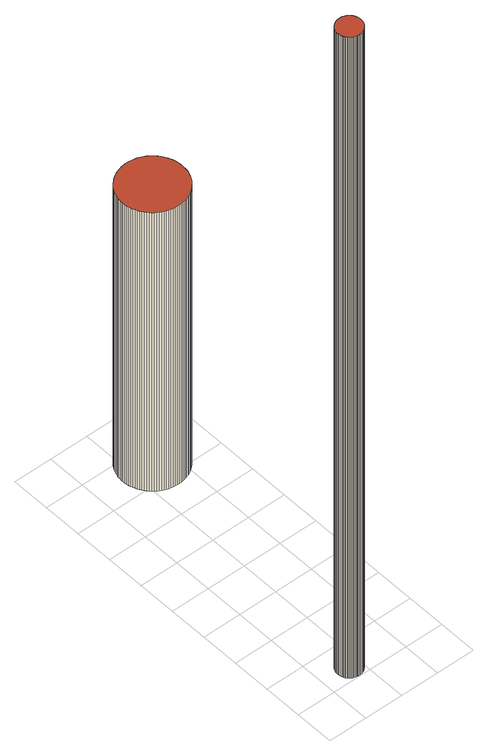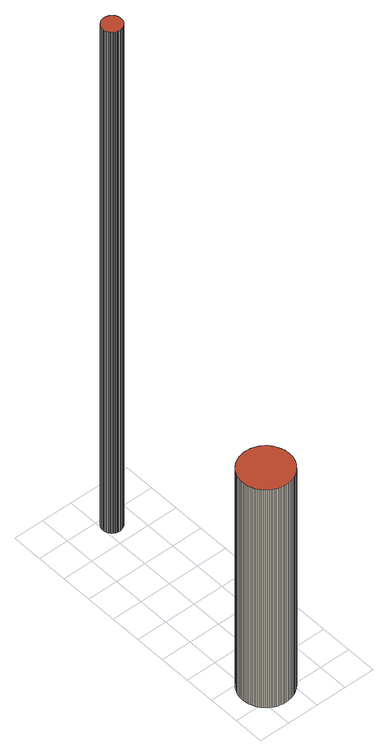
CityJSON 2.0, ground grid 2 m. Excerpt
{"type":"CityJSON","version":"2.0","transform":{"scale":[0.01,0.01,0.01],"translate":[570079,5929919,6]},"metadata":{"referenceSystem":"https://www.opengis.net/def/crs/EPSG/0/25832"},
"CityObjects":{
"building1":{"type":"Building","attributes":{"Grundfläche 2D":"1.283976","Grundhöhe NN":"6.383"},"geometry":[{"type":"Solid","lod":"3","boundaries":[[[[0,1,2,3,4,5,6,7,8,9,10,11,12,13,14,15,16,17,18,19,20,21,22,23,24,25,26,27,28,29,30,31,32,33,34,35,36,37,38,39,40,41,42,43,44,45,46,47,48,49,50,51,52,53,54,55,56,57,58,59,60,61,62,63,64,65,66,67,68,69,70,71,72,73,74,75,76,77,78,79,80,81,82,83,84,85,86,87,88,89,90,91,92,93,94,95,96,97,98,99]],[[100,101,3,2]],[[101,102,4,3]],[[102,103,5,4]],[[103,104,6,5]],[[104,105,7,6]],[[105,106,8,7]],[[106,107,9,8]],[[107,108,10,9]],[[109,100,2,1]],[[110,111,99,98]],[[111,112,0,99]],[[112,109,1,0]],[[108,113,11,10]],[[113,114,12,11]],[[114,115,13,12]],[[115,116,14,13]],[[116,117,15,14]],[[117,118,119,17,16,15]],[[119,120,18,17]],[[120,121,19,18]],[[121,122,20,19]],[[122,123,21,20]],[[123,124,22,21]],[[124,125,23,22]],[[125,126,24,23]],[[126,127,25,24]],[[127,128,26,25]],[[128,129,27,26]],[[129,130,28,27]],[[130,131,29,28]],[[131,132,30,29]],[[132,133,31,30]],[[133,134,32,31]],[[134,135,33,32]],[[135,136,34,33]],[[136,137,35,34]],[[137,138,36,35]],[[138,139,37,36]],[[139,140,38,37]],[[140,141,39,38]],[[141,142,40,39]],[[142,143,41,40]],[[143,144,42,41]],[[144,145,43,42]],[[145,146,44,43]],[[146,147,45,44]],[[147,148,46,45]],[[148,149,47,46]],[[149,150,48,47]],[[150,151,49,48]],[[151,152,50,49]],[[152,153,51,50]],[[153,154,52,51]],[[154,155,53,52]],[[155,156,54,53]],[[156,157,55,54]],[[157,158,56,55]],[[158,159,57,56]],[[159,160,58,57]],[[160,161,59,58]],[[161,162,60,59]],[[162,163,61,60]],[[163,164,62,61]],[[164,165,63,62]],[[165,166,64,63]],[[166,167,65,64]],[[167,168,66,65]],[[168,169,67,66]],[[169,170,68,67]],[[170,171,69,68]],[[171,172,70,69]],[[172,173,71,70]],[[173,174,72,71]],[[174,175,73,72]],[[175,176,74,73]],[[176,177,75,74]],[[177,178,76,75]],[[178,179,77,76]],[[179,180,78,77]],[[180,181,79,78]],[[181,182,80,79]],[[182,183,81,80]],[[183,184,82,81]],[[184,185,83,82]],[[185,186,84,83]],[[186,187,85,84]],[[187,188,86,85]],[[188,189,87,86]],[[189,190,88,87]],[[190,191,89,88]],[[191,192,90,89]],[[192,193,91,90]],[[193,194,92,91]],[[194,195,93,92]],[[195,196,94,93]],[[196,197,95,94]],[[197,198,96,95]],[[198,199,97,96]],[[199,110,98,97]],[[194,193,192,191,190,189,188,187,186,185,184,183,182,181,180,179,178,177,176,175,174,173,172,171,170,169,168,167,166,165,164,163,162,161,160,159,158,157,156,155,154,153,152,151,150,149,148,147,146,145,144,143,142,141,140,139,138,137,136,135,134,133,132,131,130,129,128,127,126,125,124,123,122,121,120,119,118,117,116,115,114,113,108,107,106,105,104,103,102,101,100,109,112,111,110,199,198,197,196,195]]]],"semantics":{"surfaces":[{"type":"RoofSurface"},{"type":"WallSurface"},{"type":"GroundSurface"}],"values":[[0,1,1,1,1,1,1,1,1,1,1,1,1,1,1,1,1,1,1,1,1,1,1,1,1,1,1,1,1,1,1,1,1,1,1,1,1,1,1,1,1,1,1,1,1,1,1,1,1,1,1,1,1,1,1,1,1,1,1,1,1,1,1,1,1,1,1,1,1,1,1,1,1,1,1,1,1,1,1,1,1,1,1,1,1,1,1,1,1,1,1,1,1,1,1,1,1,1,1,1,2]]}}]},
"building2":{"type":"Building","attributes":{"Grundfläche 2D":"8.608019","Grundhöhe NN":"6.339"},"geometry":[{"type":"Solid","lod":"3","boundaries":[[[[200,201,202,203,204,205,206,207,208,209,210,211,212,213,214,215,216,217,218,219,220,221,222,223,224,225,226,227,228,229,230,231,232,233,234,235,236,237,238,239,240,241,242,243,244,245,246,247,248,249,250,251,252,253,254,255,256,257,258,259,260,261,262,263,264,265,266,267,268,269,270,271,272,273,274,275,276,277,278,279,280,281,282,283,284,285,286,287,288,289,290,291,292,293,294,295,296,297,298,299]],[[300,301,205,204]],[[301,302,206,205]],[[302,303,207,206]],[[303,304,208,207]],[[304,305,209,208]],[[305,306,210,209]],[[307,300,204,203]],[[308,309,299,298]],[[309,310,200,299]],[[310,311,201,200]],[[311,312,202,201]],[[312,307,203,202]],[[306,313,211,210]],[[313,314,212,211]],[[314,315,213,212]],[[315,316,214,213]],[[316,317,215,214]],[[317,318,216,215]],[[318,319,217,216]],[[319,320,218,217]],[[320,321,219,218]],[[321,322,220,219]],[[322,323,221,220]],[[323,324,222,221]],[[324,325,223,222]],[[325,326,224,223]],[[326,327,225,224]],[[327,328,226,225]],[[328,329,227,226]],[[329,330,228,227]],[[330,331,229,228]],[[331,332,230,229]],[[332,333,231,230]],[[333,334,232,231]],[[334,335,233,232]],[[335,336,234,233]],[[336,337,235,234]],[[337,338,236,235]],[[338,339,237,236]],[[339,340,238,237]],[[340,341,239,238]],[[341,342,240,239]],[[342,343,241,240]],[[343,344,242,241]],[[344,345,243,242]],[[345,346,244,243]],[[346,347,245,244]],[[347,348,246,245]],[[348,349,247,246]],[[349,350,248,247]],[[350,351,249,248]],[[351,352,250,249]],[[352,353,251,250]],[[353,354,252,251]],[[354,355,253,252]],[[355,356,254,253]],[[356,357,255,254]],[[357,358,256,255]],[[358,359,257,256]],[[359,360,258,257]],[[360,361,259,258]],[[361,362,260,259]],[[362,363,261,260]],[[363,364,262,261]],[[364,365,263,262]],[[365,366,264,263]],[[366,367,265,264]],[[367,368,266,265]],[[368,369,267,266]],[[369,370,268,267]],[[370,371,269,268]],[[371,372,270,269]],[[372,373,271,270]],[[373,374,272,271]],[[374,375,273,272]],[[375,376,274,273]],[[376,377,275,274]],[[377,378,276,275]],[[378,379,277,276]],[[379,380,278,277]],[[380,381,279,278]],[[381,382,280,279]],[[382,383,281,280]],[[383,384,282,281]],[[384,385,283,282]],[[385,386,284,283]],[[386,387,285,284]],[[387,388,286,285]],[[388,389,287,286]],[[389,390,288,287]],[[390,391,289,288]],[[391,392,290,289]],[[392,393,291,290]],[[393,394,292,291]],[[394,395,293,292]],[[395,396,294,293]],[[396,397,295,294]],[[397,398,296,295]],[[398,399,297,296]],[[399,308,298,297]],[[399,398,397,396,395,394,393,392,391,390,389,388,387,386,385,384,383,382,381,380,379,378,377,376,375,374,373,372,371,370,369,368,367,366,365,364,363,362,361,360,359,358,357,356,355,354,353,352,351,350,349,348,347,346,345,344,343,342,341,340,339,338,337,336,335,334,333,332,331,330,329,328,327,326,325,324,323,322,321,320,319,318,317,316,315,314,313,306,305,304,303,302,301,300,307,312,311,310,309,308]]]],"semantics":{"surfaces":[{"type":"RoofSurface"},{"type":"WallSurface"},{"type":"GroundSurface"}],"values":[[0,1,1,1,1,1,1,1,1,1,1,1,1,1,1,1,1,1,1,1,1,1,1,1,1,1,1,1,1,1,1,1,1,1,1,1,1,1,1,1,1,1,1,1,1,1,1,1,1,1,1,1,1,1,1,1,1,1,1,1,1,1,1,1,1,1,1,1,1,1,1,1,1,1,1,1,1,1,1,1,1,1,1,1,1,1,1,1,1,1,1,1,1,1,1,1,1,1,1,1,1,2]]}}]}
},
"vertices":[
[159,129,3909],[156,129,3909],[152,130,3909],[148,131,3909],[144,131,3909],[140,131,3909],[135,130,3909],[131,130,3909],[128,129,3909],[124,128,3909],[120,127,3909],[116,125,3909],[113,123,3909],[109,121,3909],[106,119,3909],[103,117,3909],[99,114,3909],[97,111,3909],[94,108,3909],[91,105,3909],[89,102,3909],[87,99,3909],[85,95,3909],[83,91,3909],[82,88,3909],[81,84,3909],[80,80,3909],[79,76,3909],[79,72,3909],[79,68,3909],[79,64,3909],[79,60,3909],[80,56,3909],[80,52,3909],[81,48,3909],[83,44,3909],[84,41,3909],[86,37,3909],[88,33,3909],[90,30,3909],[93,27,3909],[95,24,3909],[98,21,3909],[101,18,3909],[104,16,3909],[107,13,3909],[111,11,3909],[114,9,3909],[118,8,3909],[122,6,3909],[126,5,3909],[130,4,3909],[133,4,3909],[138,3,3909],[142,3,3909],[145,3,3909],[149,3,3909],[154,4,3909],[157,5,3909],[161,6,3909],[165,7,3909],[169,8,3909],[172,10,3909],[176,12,3909],[179,14,3909],[182,17,3909],[185,20,3909],[188,22,3909],[191,25,3909],[194,28,3909],[196,32,3909],[198,35,3909],[200,39,3909],[202,42,3909],[203,46,3909],[204,50,3909],[205,54,3909],[206,58,3909],[206,62,3909],[206,66,3909],[206,70,3909],[206,74,3909],[206,78,3909],[205,82,3909],[204,86,3909],[202,89,3909],[201,93,3909],[199,97,3909],[197,100,3909],[195,104,3909],[192,107,3909],[190,110,3909],[187,113,3909],[184,116,3909],[181,118,3909],[178,120,3909],[174,122,3909],[171,124,3909],[167,126,3909],[163,127,3909],[152,130,38],[148,131,38],[144,131,38],[140,131,38],[135,130,38],[131,130,38],[128,129,38],[124,128,38],[120,127,38],[156,129,38],[167,126,38],[163,127,38],[159,129,38],[116,125,38],[113,123,38],[109,121,38],[106,119,38],[103,117,38],[99,114,38],[97,111,38],[94,108,38],[91,105,38],[89,102,38],[87,99,38],[85,95,38],[83,91,38],[82,88,38],[81,84,38],[80,80,38],[79,76,38],[79,72,38],[79,68,38],[79,64,38],[79,60,38],[80,56,38],[80,52,38],[81,48,38],[83,44,38],[84,41,38],[86,37,38],[88,33,38],[90,30,38],[93,27,38],[95,24,38],[98,21,38],[101,18,38],[104,16,38],[107,13,38],[111,11,38],[114,9,38],[118,8,38],[122,6,38],[126,5,38],[130,4,38],[133,4,38],[138,3,38],[142,3,38],[145,3,38],[149,3,38],[154,4,38],[157,5,38],[161,6,38],[165,7,38],[169,8,38],[172,10,38],[176,12,38],[179,14,38],[182,17,38],[185,20,38],[188,22,38],[191,25,38],[194,28,38],[196,32,38],[198,35,38],[200,39,38],[202,42,38],[203,46,38],[204,50,38],[205,54,38],[206,58,38],[206,62,38],[206,66,38],[206,70,38],[206,74,38],[206,78,38],[205,82,38],[204,86,38],[202,89,38],[201,93,38],[199,97,38],[197,100,38],[195,104,38],[192,107,38],[190,110,38],[187,113,38],[184,116,38],[181,118,38],[178,120,38],[174,122,38],[171,124,38],
[348,1666,1716],[338,1668,1716],[327,1670,1716],[317,1671,1716],[307,1671,1716],[296,1671,1716],[286,1669,1716],[276,1668,1716],[266,1665,1716],[256,1662,1716],[246,1659,1716],[236,1655,1716],[227,1650,1716],[218,1644,1716],[210,1638,1716],[201,1632,1716],[194,1625,1716],[186,1618,1716],[180,1610,1716],[173,1602,1716],[167,1593,1716],[162,1584,1716],[158,1575,1716],[154,1565,1716],[150,1555,1716],[147,1545,1716],[145,1535,1716],[144,1525,1716],[143,1514,1716],[142,1504,1716],[143,1494,1716],[144,1483,1716],[145,1473,1716],[148,1463,1716],[151,1453,1716],[155,1443,1716],[159,1434,1716],[163,1424,1716],[169,1416,1716],[175,1407,1716],[181,1399,1716],[188,1391,1716],[195,1384,1716],[203,1377,1716],[212,1371,1716],[220,1365,1716],[229,1360,1716],[239,1355,1716],[248,1351,1716],[258,1347,1716],[268,1345,1716],[278,1342,1716],[288,1341,1716],[299,1340,1716],[309,1340,1716],[320,1340,1716],[330,1341,1716],[340,1343,1716],[350,1345,1716],[360,1348,1716],[370,1352,1716],[380,1356,1716],[389,1361,1716],[398,1366,1716],[406,1372,1716],[415,1379,1716],[422,1386,1716],[430,1393,1716],[436,1401,1716],[443,1409,1716],[448,1418,1716],[454,1427,1716],[458,1436,1716],[462,1446,1716],[466,1455,1716],[469,1465,1716],[471,1476,1716],[472,1486,1716],[473,1496,1716],[473,1507,1716],[473,1517,1716],[472,1527,1716],[470,1538,1716],[468,1548,1716],[465,1558,1716],[461,1567,1716],[457,1577,1716],[452,1586,1716],[447,1595,1716],[441,1604,1716],[435,1612,1716],[428,1620,1716],[420,1627,1716],[412,1634,1716],[404,1640,1716],[396,1646,1716],[387,1651,1716],[377,1656,1716],[368,1660,1716],[358,1663,1716],[307,1671,34],[296,1671,34],[286,1669,34],[276,1668,34],[266,1665,34],[256,1662,34],[246,1659,34],[317,1671,34],[368,1660,34],[358,1663,34],[348,1666,34],[338,1668,34],[327,1670,34],[236,1655,34],[227,1650,34],[218,1644,34],[210,1638,34],[201,1632,34],[194,1625,34],[186,1618,34],[180,1610,34],[173,1602,34],[167,1593,34],[162,1584,34],[158,1575,34],[154,1565,34],[150,1555,34],[147,1545,34],[145,1535,34],[144,1525,34],[143,1514,34],[142,1504,34],[143,1494,34],[144,1483,34],[145,1473,34],[148,1463,34],[151,1453,34],[155,1443,34],[159,1434,34],[163,1424,34],[169,1416,34],[175,1407,34],[181,1399,34],[188,1391,34],[195,1384,34],[203,1377,34],[212,1371,34],[220,1365,34],[229,1360,34],[239,1355,34],[248,1351,34],[258,1347,34],[268,1345,34],[278,1342,34],[288,1341,34],[299,1340,34],[309,1340,34],[320,1340,34],[330,1341,34],[340,1343,34],[350,1345,34],[360,1348,34],[370,1352,34],[380,1356,34],[389,1361,34],[398,1366,34],[406,1372,34],[415,1379,34],[422,1386,34],[430,1393,34],[436,1401,34],[443,1409,34],[448,1418,34],[454,1427,34],[458,1436,34],[462,1446,34],[466,1455,34],[469,1465,34],[471,1476,34],[472,1486,34],[473,1496,34],[473,1507,34],[473,1517,34],[472,1527,34],[470,1538,34],[468,1548,34],[465,1558,34],[461,1567,34],[457,1577,34],[452,1586,34],[447,1595,34],[441,1604,34],[435,1612,34],[428,1620,34],[420,1627,34],[412,1634,34],[404,1640,34],[396,1646,34],[387,1651,34],[377,1656,34]
]}
